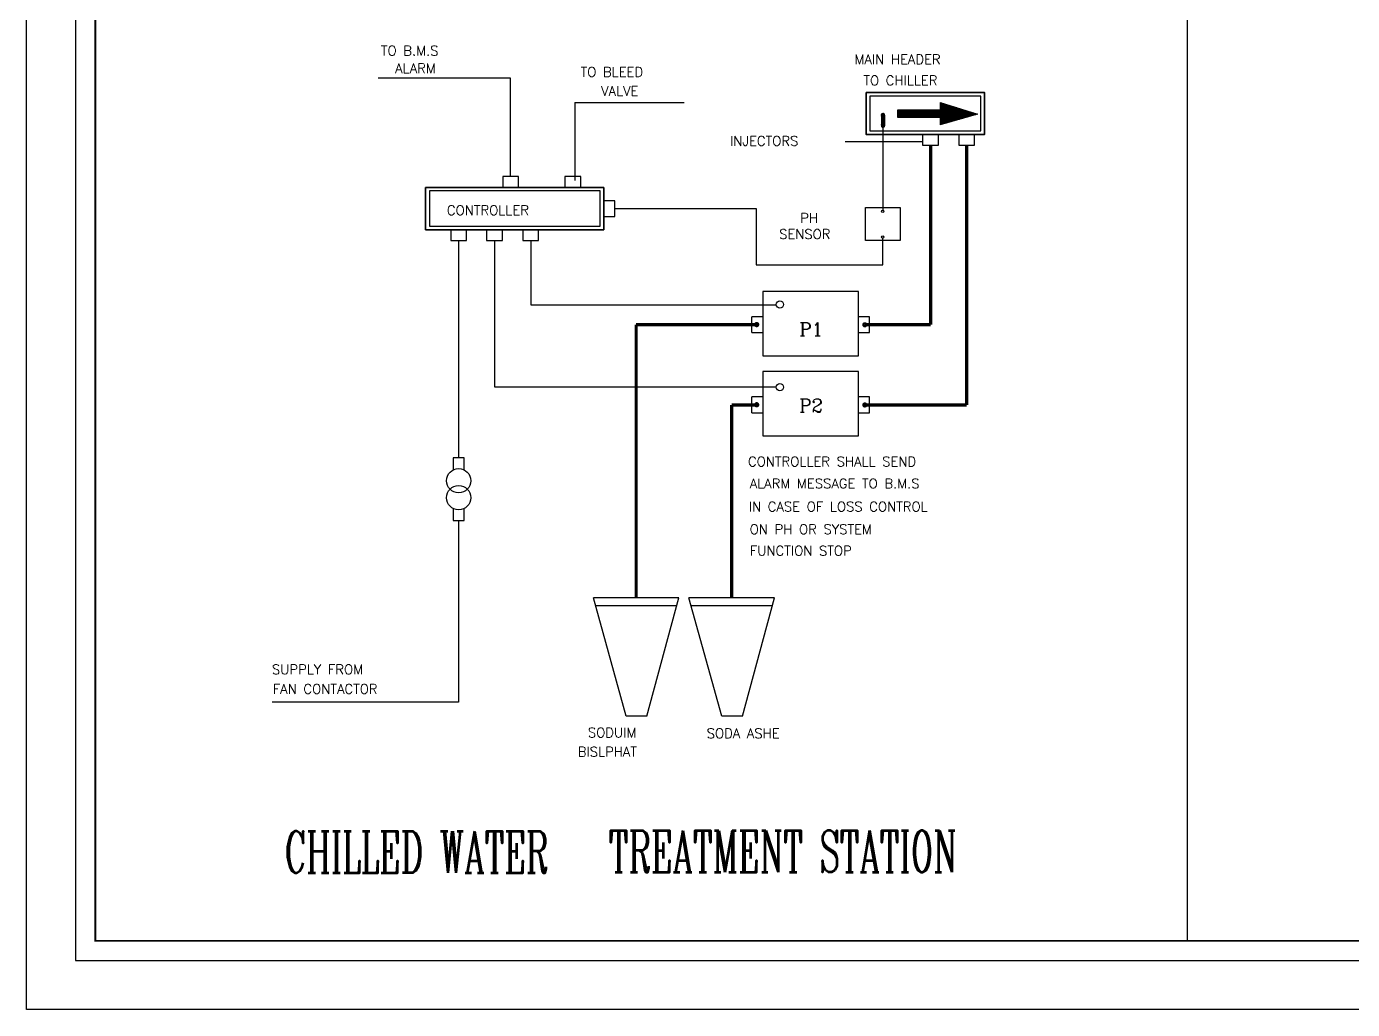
# Model space of a CAD drawing. Extents: x -730 to 2784, y 160 to 852.
# Drawn here: x -729.91 to -716.99, y 160.18 to 169.75 of the extents above; entities that cross this region are included whole.
import ezdxf

# ---------------------------------------------------------------- set-up
doc = ezdxf.new("R2010")
doc.units = 0
doc.header["$MEASUREMENT"] = 0
doc.linetypes.add('CENTER', pattern=[50.8, 31.75, -6.35, 6.35, -6.35])
for name, color, linetype, lineweight in [('2', 2, 'Continuous', 25), ('3', 3, 'Continuous', 25), ('5', 5, 'Continuous', 35)]:
    doc.layers.add(name, color=color, linetype=linetype, lineweight=lineweight)
for name, color, linetype in [('CENTER', 1, 'CENTER'), ('Duct', 4, 'Continuous'), ('fram', 252, 'Continuous'), ('M_HV_TEXT', 7, 'Continuous'), ('PATHS', 21, 'Continuous'), ('WALL', 4, 'Continuous')]:
    doc.layers.add(name, color=color, linetype=linetype)
doc.styles.add('MOST', font='romanc.shx')
doc.styles.add('ROMANT', font='romanc.shx')

# ---------------------------------------------------------------- blocks, each defined once
blk = doc.blocks.new('*X333')
at = {"color": 0}
for p, q in [((-51739.257, 41662.372), (-51739.238, 41662.39)), ((-51738.742, 41661.869), (-51739.257, 41662.384)), ((-51739.257, 41662.336), (-51739.212, 41662.382)), ((-51739.257, 41662.301), (-51739.185, 41662.373)), ((-51739.257, 41662.265), (-51739.158, 41662.365)), ((-51739.257, 41662.23), (-51739.131, 41662.357)), ((-51738.769, 41661.861), (-51739.257, 41662.349)), ((-51739.257, 41662.195), (-51739.104, 41662.348)), ((-51739.257, 41662.159), (-51739.077, 41662.34)), ((-51739.257, 41662.124), (-51739.05, 41662.331)), ((-51739.257, 41662.089), (-51739.023, 41662.323)), ((-51739.257, 41662.053), (-51738.996, 41662.315)), ((-51738.797, 41661.853), (-51739.257, 41662.314)), ((-51739.257, 41662.018), (-51738.969, 41662.306)), ((-51739.257, 41661.983), (-51738.942, 41662.298)), ((-51739.257, 41661.947), (-51738.915, 41662.29)), ((-51739.257, 41661.912), (-51738.888, 41662.281)), ((-51738.824, 41661.845), (-51739.257, 41662.278)), ((-51739.257, 41661.877), (-51738.861, 41662.273)), ((-51739.257, 41661.841), (-51738.834, 41662.264)), ((-51739.257, 41661.806), (-51738.807, 41662.256)), ((-51739.257, 41661.77), (-51738.78, 41662.248)), ((-51738.852, 41661.838), (-51739.257, 41662.243)), ((-51739.257, 41661.735), (-51738.753, 41662.239)), ((-51738.879, 41661.83), (-51739.257, 41662.208)), ((-51738.907, 41661.822), (-51739.257, 41662.172)), ((-51739.226, 41661.731), (-51738.726, 41662.231)), ((-51738.714, 41661.877), (-51739.223, 41662.385)), ((-51739.177, 41661.745), (-51738.699, 41662.223)), ((-51738.687, 41661.885), (-51739.171, 41662.369)), ((-51739.127, 41661.759), (-51738.672, 41662.214)), ((-51738.659, 41661.893), (-51739.12, 41662.353)), ((-51739.078, 41661.773), (-51738.645, 41662.206)), ((-51738.632, 41661.9), (-51739.069, 41662.337)), ((-51739.028, 41661.787), (-51738.618, 41662.197)), ((-51738.604, 41661.908), (-51739.017, 41662.321)), ((-51738.979, 41661.801), (-51738.591, 41662.189)), ((-51738.577, 41661.916), (-51738.966, 41662.306)), ((-51738.929, 41661.815), (-51738.564, 41662.181)), ((-51738.549, 41661.924), (-51738.915, 41662.29)), ((-51738.88, 41661.829), (-51738.537, 41662.172)), ((-51738.522, 41661.932), (-51738.863, 41662.274)), ((-51738.494, 41661.94), (-51738.812, 41662.258)), ((-51738.467, 41661.947), (-51738.761, 41662.242)), ((-51738.439, 41661.955), (-51738.71, 41662.226)), ((-51738.412, 41661.963), (-51738.658, 41662.21)), ((-51738.384, 41661.971), (-51738.607, 41662.194)), ((-51738.357, 41661.979), (-51738.556, 41662.178)), ((-51740.558, 41661.955), (-51740.343, 41662.17)), ((-51740.558, 41661.99), (-51740.378, 41662.17)), ((-51740.558, 41662.026), (-51740.414, 41662.17)), ((-51740.558, 41662.061), (-51740.449, 41662.17)), ((-51740.558, 41662.096), (-51740.484, 41662.17)), ((-51740.558, 41662.132), (-51740.52, 41662.17)), ((-51740.558, 41662.167), (-51740.555, 41662.17)), ((-51740.341, 41661.948), (-51740.558, 41662.165)), ((-51740.377, 41661.948), (-51740.558, 41662.129)), ((-51740.412, 41661.948), (-51740.558, 41662.094)), ((-51740.447, 41661.948), (-51740.558, 41662.058)), ((-51740.483, 41661.948), (-51740.558, 41662.023)), ((-51740.518, 41661.948), (-51740.558, 41661.988)), ((-51740.553, 41661.948), (-51740.558, 41661.952)), ((-51740.529, 41661.948), (-51740.308, 41662.17)), ((-51740.306, 41661.948), (-51740.527, 41662.17)), ((-51740.494, 41661.948), (-51740.272, 41662.17)), ((-51740.27, 41661.948), (-51740.492, 41662.17)), ((-51740.458, 41661.948), (-51740.237, 41662.17)), ((-51740.235, 41661.948), (-51740.456, 41662.17)), ((-51740.423, 41661.948), (-51740.202, 41662.17)), ((-51740.2, 41661.948), (-51740.421, 41662.17)), ((-51740.388, 41661.948), (-51740.166, 41662.17)), ((-51740.164, 41661.948), (-51740.386, 41662.17)), ((-51740.352, 41661.948), (-51740.131, 41662.17)), ((-51740.129, 41661.948), (-51740.35, 41662.17)), ((-51740.317, 41661.948), (-51740.095, 41662.17)), ((-51740.094, 41661.948), (-51740.315, 41662.17)), ((-51740.281, 41661.948), (-51740.06, 41662.17)), ((-51740.058, 41661.948), (-51740.28, 41662.17)), ((-51740.246, 41661.948), (-51740.025, 41662.17)), ((-51740.023, 41661.948), (-51740.244, 41662.17)), ((-51740.211, 41661.948), (-51739.989, 41662.17)), ((-51739.988, 41661.948), (-51740.209, 41662.17)), ((-51740.175, 41661.948), (-51739.954, 41662.17)), ((-51739.952, 41661.948), (-51740.174, 41662.17)), ((-51740.14, 41661.948), (-51739.919, 41662.17)), ((-51739.917, 41661.948), (-51740.138, 41662.17)), ((-51740.105, 41661.948), (-51739.883, 41662.17)), ((-51739.882, 41661.948), (-51740.103, 41662.17)), ((-51740.069, 41661.948), (-51739.848, 41662.17)), ((-51739.846, 41661.948), (-51740.068, 41662.17)), ((-51740.034, 41661.948), (-51739.813, 41662.17)), ((-51739.811, 41661.948), (-51740.032, 41662.17)), ((-51739.999, 41661.948), (-51739.777, 41662.17)), ((-51739.775, 41661.948), (-51739.997, 41662.17)), ((-51739.963, 41661.948), (-51739.742, 41662.17)), ((-51739.74, 41661.948), (-51739.961, 41662.17)), ((-51739.928, 41661.948), (-51739.707, 41662.17)), ((-51739.705, 41661.948), (-51739.926, 41662.17)), ((-51739.893, 41661.948), (-51739.671, 41662.17)), ((-51739.669, 41661.948), (-51739.891, 41662.17)), ((-51739.857, 41661.948), (-51739.636, 41662.17)), ((-51739.634, 41661.948), (-51739.855, 41662.17)), ((-51739.822, 41661.948), (-51739.6, 41662.17)), ((-51739.599, 41661.948), (-51739.82, 41662.17)), ((-51739.787, 41661.948), (-51739.565, 41662.17)), ((-51739.563, 41661.948), (-51739.785, 41662.17)), ((-51739.751, 41661.948), (-51739.53, 41662.17)), ((-51739.528, 41661.948), (-51739.749, 41662.17)), ((-51739.716, 41661.948), (-51739.494, 41662.17)), ((-51739.493, 41661.948), (-51739.714, 41662.17)), ((-51739.68, 41661.948), (-51739.459, 41662.17)), ((-51739.457, 41661.948), (-51739.679, 41662.17)), ((-51739.645, 41661.948), (-51739.424, 41662.17)), ((-51739.422, 41661.948), (-51739.643, 41662.17)), ((-51739.61, 41661.948), (-51739.388, 41662.17)), ((-51739.387, 41661.948), (-51739.608, 41662.17)), ((-51739.574, 41661.948), (-51739.353, 41662.17)), ((-51739.351, 41661.948), (-51739.573, 41662.17)), ((-51739.539, 41661.948), (-51739.318, 41662.17)), ((-51739.316, 41661.948), (-51739.537, 41662.17)), ((-51739.504, 41661.948), (-51739.282, 41662.17)), ((-51739.281, 41661.948), (-51739.502, 41662.17)), ((-51739.468, 41661.948), (-51739.257, 41662.159)), ((-51739.257, 41661.96), (-51739.467, 41662.17)), ((-51739.433, 41661.948), (-51739.257, 41662.124)), ((-51739.257, 41661.996), (-51739.431, 41662.17)), ((-51739.398, 41661.948), (-51739.257, 41662.089)), ((-51739.257, 41662.031), (-51739.396, 41662.17)), ((-51739.362, 41661.948), (-51739.257, 41662.053)), ((-51739.257, 41662.066), (-51739.36, 41662.17)), ((-51739.327, 41661.948), (-51739.257, 41662.018)), ((-51739.257, 41662.102), (-51739.325, 41662.17)), ((-51739.292, 41661.948), (-51739.257, 41661.983)), ((-51739.257, 41662.137), (-51739.29, 41662.17)), ((-51738.934, 41661.814), (-51739.257, 41662.137)), ((-51738.962, 41661.806), (-51739.257, 41662.102)), ((-51738.989, 41661.798), (-51739.257, 41662.066)), ((-51739.017, 41661.79), (-51739.257, 41662.031)), ((-51739.044, 41661.783), (-51739.257, 41661.996)), ((-51739.072, 41661.775), (-51739.257, 41661.96)), ((-51739.099, 41661.767), (-51739.257, 41661.925)), ((-51739.127, 41661.759), (-51739.257, 41661.889)), ((-51739.154, 41661.751), (-51739.257, 41661.854)), ((-51739.182, 41661.743), (-51739.257, 41661.819)), ((-51739.209, 41661.735), (-51739.257, 41661.783)), ((-51738.83, 41661.844), (-51738.51, 41662.164)), ((-51738.781, 41661.858), (-51738.483, 41662.155)), ((-51738.732, 41661.872), (-51738.456, 41662.147)), ((-51738.682, 41661.886), (-51738.429, 41662.139)), ((-51738.633, 41661.9), (-51738.402, 41662.13)), ((-51738.583, 41661.914), (-51738.375, 41662.122)), ((-51738.534, 41661.928), (-51738.348, 41662.114)), ((-51738.329, 41661.987), (-51738.504, 41662.162)), ((-51738.484, 41661.942), (-51738.321, 41662.105)), ((-51738.302, 41661.995), (-51738.453, 41662.146)), ((-51738.435, 41661.957), (-51738.294, 41662.097)), ((-51738.274, 41662.002), (-51738.402, 41662.13)), ((-51738.385, 41661.971), (-51738.268, 41662.088)), ((-51738.247, 41662.01), (-51738.35, 41662.114)), ((-51738.336, 41661.985), (-51738.241, 41662.08)), ((-51738.219, 41662.018), (-51738.299, 41662.098)), ((-51738.286, 41661.999), (-51738.214, 41662.072)), ((-51738.192, 41662.026), (-51738.248, 41662.082)), ((-51738.237, 41662.013), (-51738.187, 41662.063)), ((-51738.164, 41662.034), (-51738.196, 41662.066)), ((-51738.187, 41662.027), (-51738.16, 41662.055)), ((-51738.137, 41662.042), (-51738.145, 41662.05)), ((-51738.138, 41662.041), (-51738.133, 41662.046)), ((-51739.237, 41661.728), (-51739.257, 41661.748))]:
    blk.add_line(p, q, dxfattribs=at)
blk = doc.blocks.new('*X334')
at = {"color": 0}
for p, q in [((-51736.693, 41662.922), (-51736.644, 41662.972)), ((-51736.693, 41662.924), (-51736.645, 41662.972)), ((-51736.693, 41662.926), (-51736.647, 41662.972)), ((-51736.693, 41662.928), (-51736.649, 41662.972)), ((-51736.693, 41662.929), (-51736.651, 41662.972)), ((-51736.693, 41662.915), (-51736.638, 41662.971)), ((-51736.693, 41662.917), (-51736.639, 41662.971)), ((-51736.693, 41662.919), (-51736.641, 41662.971)), ((-51736.693, 41662.92), (-51736.642, 41662.971)), ((-51736.693, 41662.931), (-51736.653, 41662.971)), ((-51736.693, 41662.912), (-51736.635, 41662.97)), ((-51736.693, 41662.913), (-51736.636, 41662.97)), ((-51736.693, 41662.908), (-51736.632, 41662.969)), ((-51736.693, 41662.91), (-51736.633, 41662.969)), ((-51736.693, 41662.905), (-51736.63, 41662.968)), ((-51736.693, 41662.906), (-51736.631, 41662.968)), ((-51736.693, 41662.901), (-51736.627, 41662.967)), ((-51736.693, 41662.903), (-51736.628, 41662.967)), ((-51736.693, 41662.897), (-51736.625, 41662.966)), ((-51736.693, 41662.899), (-51736.626, 41662.966)), ((-51736.693, 41662.896), (-51736.624, 41662.965)), ((-51736.693, 41662.894), (-51736.623, 41662.964)), ((-51736.693, 41662.89), (-51736.621, 41662.963)), ((-51736.693, 41662.892), (-51736.622, 41662.963)), ((-51736.693, 41662.889), (-51736.62, 41662.962)), ((-51736.693, 41662.887), (-51736.619, 41662.961)), ((-51736.693, 41662.883), (-51736.617, 41662.96)), ((-51736.693, 41662.885), (-51736.618, 41662.96)), ((-51736.693, 41662.882), (-51736.616, 41662.959)), ((-51736.693, 41662.88), (-51736.615, 41662.958)), ((-51736.693, 41662.878), (-51736.614, 41662.957)), ((-51736.693, 41662.876), (-51736.613, 41662.956)), ((-51736.693, 41662.874), (-51736.613, 41662.955)), ((-51736.693, 41662.873), (-51736.612, 41662.954)), ((-51736.693, 41662.871), (-51736.611, 41662.953)), ((-51736.693, 41662.869), (-51736.61, 41662.952)), ((-51736.693, 41662.867), (-51736.61, 41662.951)), ((-51736.693, 41662.866), (-51736.609, 41662.95)), ((-51736.693, 41662.864), (-51736.608, 41662.949)), ((-51736.693, 41662.862), (-51736.608, 41662.947)), ((-51736.693, 41662.86), (-51736.607, 41662.946)), ((-51736.693, 41662.859), (-51736.606, 41662.945)), ((-51736.693, 41662.857), (-51736.606, 41662.944)), ((-51736.693, 41662.855), (-51736.605, 41662.943)), ((-51736.693, 41662.853), (-51736.605, 41662.941)), ((-51736.693, 41662.851), (-51736.604, 41662.94)), ((-51736.693, 41662.85), (-51736.604, 41662.939)), ((-51736.693, 41662.848), (-51736.604, 41662.937)), ((-51736.693, 41662.846), (-51736.603, 41662.936)), ((-51736.693, 41662.844), (-51736.603, 41662.934)), ((-51736.693, 41662.843), (-51736.603, 41662.933)), ((-51736.602, 41662.843), (-51736.693, 41662.933)), ((-51736.693, 41662.841), (-51736.603, 41662.931)), ((-51736.602, 41662.841), (-51736.693, 41662.931)), ((-51736.693, 41662.839), (-51736.603, 41662.93)), ((-51736.602, 41662.839), (-51736.693, 41662.93)), ((-51736.693, 41662.837), (-51736.602, 41662.928)), ((-51736.602, 41662.837), (-51736.693, 41662.928)), ((-51736.693, 41662.836), (-51736.602, 41662.926)), ((-51736.602, 41662.836), (-51736.693, 41662.926)), ((-51736.602, 41662.834), (-51736.693, 41662.925)), ((-51736.693, 41662.834), (-51736.602, 41662.924)), ((-51736.693, 41662.832), (-51736.602, 41662.923)), ((-51736.602, 41662.832), (-51736.693, 41662.923)), ((-51736.693, 41662.83), (-51736.602, 41662.921)), ((-51736.602, 41662.83), (-51736.693, 41662.921)), ((-51736.693, 41662.829), (-51736.602, 41662.919)), ((-51736.602, 41662.829), (-51736.693, 41662.919)), ((-51736.693, 41662.827), (-51736.602, 41662.917)), ((-51736.602, 41662.827), (-51736.693, 41662.917)), ((-51736.693, 41662.825), (-51736.602, 41662.916)), ((-51736.602, 41662.825), (-51736.693, 41662.916)), ((-51736.693, 41662.823), (-51736.602, 41662.914)), ((-51736.602, 41662.823), (-51736.693, 41662.914)), ((-51736.693, 41662.821), (-51736.602, 41662.912)), ((-51736.602, 41662.822), (-51736.693, 41662.912)), ((-51736.693, 41662.82), (-51736.602, 41662.91)), ((-51736.602, 41662.82), (-51736.693, 41662.91)), ((-51736.602, 41662.818), (-51736.693, 41662.909)), ((-51736.693, 41662.818), (-51736.602, 41662.908)), ((-51736.693, 41662.816), (-51736.602, 41662.907)), ((-51736.602, 41662.816), (-51736.693, 41662.907)), ((-51736.693, 41662.814), (-51736.602, 41662.905)), ((-51736.602, 41662.815), (-51736.693, 41662.905)), ((-51736.693, 41662.813), (-51736.602, 41662.903)), ((-51736.602, 41662.813), (-51736.693, 41662.903)), ((-51736.602, 41662.811), (-51736.693, 41662.902)), ((-51736.693, 41662.811), (-51736.602, 41662.901)), ((-51736.693, 41662.809), (-51736.602, 41662.9)), ((-51736.602, 41662.809), (-51736.693, 41662.9)), ((-51736.693, 41662.807), (-51736.602, 41662.898)), ((-51736.602, 41662.807), (-51736.693, 41662.898)), ((-51736.693, 41662.806), (-51736.602, 41662.896)), ((-51736.602, 41662.806), (-51736.693, 41662.896)), ((-51736.693, 41662.804), (-51736.602, 41662.894)), ((-51736.602, 41662.804), (-51736.693, 41662.894)), ((-51736.693, 41662.802), (-51736.602, 41662.893)), ((-51736.602, 41662.802), (-51736.693, 41662.893)), ((-51736.693, 41662.8), (-51736.602, 41662.891)), ((-51736.602, 41662.8), (-51736.693, 41662.891)), ((-51736.693, 41662.798), (-51736.602, 41662.889)), ((-51736.602, 41662.799), (-51736.693, 41662.889)), ((-51736.693, 41662.797), (-51736.602, 41662.887)), ((-51736.602, 41662.797), (-51736.693, 41662.887)), ((-51736.602, 41662.795), (-51736.693, 41662.886)), ((-51736.693, 41662.795), (-51736.602, 41662.885)), ((-51736.693, 41662.793), (-51736.602, 41662.884)), ((-51736.602, 41662.793), (-51736.693, 41662.884)), ((-51736.693, 41662.791), (-51736.602, 41662.882)), ((-51736.602, 41662.792), (-51736.693, 41662.882)), ((-51736.693, 41662.79), (-51736.602, 41662.88)), ((-51736.602, 41662.79), (-51736.693, 41662.88)), ((-51736.602, 41662.788), (-51736.693, 41662.879)), ((-51736.693, 41662.788), (-51736.602, 41662.878)), ((-51736.693, 41662.786), (-51736.602, 41662.877)), ((-51736.602, 41662.786), (-51736.693, 41662.877)), ((-51736.693, 41662.784), (-51736.602, 41662.875)), ((-51736.602, 41662.784), (-51736.693, 41662.875)), ((-51736.693, 41662.783), (-51736.602, 41662.873)), ((-51736.602, 41662.783), (-51736.693, 41662.873)), ((-51736.693, 41662.781), (-51736.602, 41662.871)), ((-51736.602, 41662.781), (-51736.693, 41662.871)), ((-51736.693, 41662.779), (-51736.602, 41662.87)), ((-51736.602, 41662.779), (-51736.693, 41662.87)), ((-51736.693, 41662.777), (-51736.602, 41662.868)), ((-51736.602, 41662.777), (-51736.693, 41662.868)), ((-51736.693, 41662.775), (-51736.602, 41662.866)), ((-51736.602, 41662.776), (-51736.693, 41662.866)), ((-51736.693, 41662.774), (-51736.602, 41662.864)), ((-51736.602, 41662.774), (-51736.693, 41662.864)), ((-51736.602, 41662.772), (-51736.693, 41662.863)), ((-51736.693, 41662.772), (-51736.602, 41662.862)), ((-51736.693, 41662.77), (-51736.602, 41662.861)), ((-51736.602, 41662.77), (-51736.693, 41662.861)), ((-51736.693, 41662.768), (-51736.602, 41662.859)), ((-51736.602, 41662.769), (-51736.693, 41662.859)), ((-51736.693, 41662.767), (-51736.602, 41662.857)), ((-51736.602, 41662.767), (-51736.693, 41662.857)), ((-51736.602, 41662.765), (-51736.693, 41662.856)), ((-51736.693, 41662.765), (-51736.602, 41662.855)), ((-51736.693, 41662.763), (-51736.602, 41662.854)), ((-51736.602, 41662.763), (-51736.693, 41662.854)), ((-51736.693, 41662.761), (-51736.602, 41662.852)), ((-51736.602, 41662.761), (-51736.693, 41662.852)), ((-51736.693, 41662.76), (-51736.602, 41662.85)), ((-51736.602, 41662.76), (-51736.693, 41662.85)), ((-51736.693, 41662.758), (-51736.602, 41662.848)), ((-51736.602, 41662.758), (-51736.693, 41662.848)), ((-51736.693, 41662.756), (-51736.602, 41662.847)), ((-51736.602, 41662.756), (-51736.693, 41662.847)), ((-51736.693, 41662.754), (-51736.602, 41662.845)), ((-51736.602, 41662.754), (-51736.693, 41662.845)), ((-51736.693, 41662.752), (-51736.602, 41662.843)), ((-51736.602, 41662.753), (-51736.693, 41662.843)), ((-51736.693, 41662.751), (-51736.602, 41662.841)), ((-51736.602, 41662.751), (-51736.693, 41662.841)), ((-51736.693, 41662.749), (-51736.602, 41662.84)), ((-51736.602, 41662.749), (-51736.693, 41662.84)), ((-51736.693, 41662.747), (-51736.602, 41662.838)), ((-51736.602, 41662.747), (-51736.693, 41662.838)), ((-51736.693, 41662.745), (-51736.602, 41662.836)), ((-51736.602, 41662.746), (-51736.693, 41662.836)), ((-51736.693, 41662.744), (-51736.602, 41662.834)), ((-51736.602, 41662.744), (-51736.693, 41662.834)), ((-51736.602, 41662.742), (-51736.693, 41662.833)), ((-51736.693, 41662.742), (-51736.602, 41662.832)), ((-51736.693, 41662.74), (-51736.602, 41662.831)), ((-51736.602, 41662.74), (-51736.693, 41662.831)), ((-51736.693, 41662.738), (-51736.602, 41662.829)), ((-51736.602, 41662.738), (-51736.693, 41662.829)), ((-51736.693, 41662.737), (-51736.602, 41662.827)), ((-51736.602, 41662.737), (-51736.693, 41662.827)), ((-51736.602, 41662.735), (-51736.693, 41662.826)), ((-51736.693, 41662.735), (-51736.602, 41662.825)), ((-51736.693, 41662.733), (-51736.602, 41662.824)), ((-51736.602, 41662.733), (-51736.693, 41662.824)), ((-51736.693, 41662.731), (-51736.602, 41662.822)), ((-51736.602, 41662.731), (-51736.693, 41662.822)), ((-51736.693, 41662.73), (-51736.602, 41662.82)), ((-51736.602, 41662.73), (-51736.693, 41662.82)), ((-51736.693, 41662.728), (-51736.602, 41662.818)), ((-51736.602, 41662.728), (-51736.693, 41662.818)), ((-51736.693, 41662.726), (-51736.602, 41662.817)), ((-51736.602, 41662.726), (-51736.693, 41662.817)), ((-51736.693, 41662.724), (-51736.602, 41662.815)), ((-51736.602, 41662.724), (-51736.693, 41662.815)), ((-51736.693, 41662.722), (-51736.602, 41662.813)), ((-51736.602, 41662.723), (-51736.693, 41662.813)), ((-51736.693, 41662.721), (-51736.602, 41662.811)), ((-51736.602, 41662.721), (-51736.693, 41662.811)), ((-51736.602, 41662.719), (-51736.693, 41662.81)), ((-51736.693, 41662.719), (-51736.602, 41662.809)), ((-51736.693, 41662.717), (-51736.602, 41662.808)), ((-51736.602, 41662.717), (-51736.693, 41662.808)), ((-51736.693, 41662.715), (-51736.602, 41662.806)), ((-51736.602, 41662.716), (-51736.693, 41662.806)), ((-51736.693, 41662.714), (-51736.602, 41662.804)), ((-51736.602, 41662.714), (-51736.693, 41662.804)), ((-51736.602, 41662.712), (-51736.693, 41662.803)), ((-51736.693, 41662.712), (-51736.602, 41662.802)), ((-51736.693, 41662.71), (-51736.602, 41662.801)), ((-51736.602, 41662.71), (-51736.693, 41662.801)), ((-51736.693, 41662.708), (-51736.602, 41662.799)), ((-51736.602, 41662.708), (-51736.693, 41662.799)), ((-51736.693, 41662.707), (-51736.602, 41662.797)), ((-51736.602, 41662.707), (-51736.693, 41662.797)), ((-51736.693, 41662.705), (-51736.602, 41662.795)), ((-51736.602, 41662.705), (-51736.693, 41662.795)), ((-51736.693, 41662.703), (-51736.602, 41662.794)), ((-51736.602, 41662.703), (-51736.693, 41662.794)), ((-51736.693, 41662.701), (-51736.602, 41662.792)), ((-51736.602, 41662.701), (-51736.693, 41662.792)), ((-51736.693, 41662.699), (-51736.602, 41662.79)), ((-51736.602, 41662.7), (-51736.693, 41662.79)), ((-51736.693, 41662.698), (-51736.602, 41662.788)), ((-51736.602, 41662.698), (-51736.693, 41662.788)), ((-51736.602, 41662.696), (-51736.693, 41662.787)), ((-51736.693, 41662.696), (-51736.602, 41662.786)), ((-51736.693, 41662.694), (-51736.602, 41662.785)), ((-51736.602, 41662.694), (-51736.693, 41662.785)), ((-51736.693, 41662.692), (-51736.602, 41662.783)), ((-51736.602, 41662.693), (-51736.693, 41662.783)), ((-51736.693, 41662.691), (-51736.602, 41662.781)), ((-51736.602, 41662.691), (-51736.693, 41662.781)), ((-51736.602, 41662.689), (-51736.693, 41662.78)), ((-51736.693, 41662.689), (-51736.602, 41662.779)), ((-51736.693, 41662.687), (-51736.602, 41662.778)), ((-51736.602, 41662.687), (-51736.693, 41662.778)), ((-51736.693, 41662.685), (-51736.602, 41662.776)), ((-51736.602, 41662.685), (-51736.693, 41662.776)), ((-51736.693, 41662.684), (-51736.602, 41662.774)), ((-51736.602, 41662.684), (-51736.693, 41662.774)), ((-51736.693, 41662.682), (-51736.602, 41662.772)), ((-51736.602, 41662.682), (-51736.693, 41662.772)), ((-51736.693, 41662.68), (-51736.602, 41662.771)), ((-51736.602, 41662.68), (-51736.693, 41662.771)), ((-51736.693, 41662.678), (-51736.602, 41662.769)), ((-51736.602, 41662.678), (-51736.693, 41662.769)), ((-51736.693, 41662.676), (-51736.602, 41662.767)), ((-51736.602, 41662.677), (-51736.693, 41662.767)), ((-51736.693, 41662.675), (-51736.602, 41662.765)), ((-51736.602, 41662.675), (-51736.693, 41662.765)), ((-51736.602, 41662.673), (-51736.693, 41662.764)), ((-51736.693, 41662.673), (-51736.602, 41662.763)), ((-51736.693, 41662.671), (-51736.602, 41662.762)), ((-51736.602, 41662.671), (-51736.693, 41662.762)), ((-51736.693, 41662.669), (-51736.602, 41662.76)), ((-51736.602, 41662.67), (-51736.693, 41662.76)), ((-51736.693, 41662.668), (-51736.602, 41662.758)), ((-51736.602, 41662.668), (-51736.693, 41662.758)), ((-51736.602, 41662.666), (-51736.693, 41662.757)), ((-51736.693, 41662.666), (-51736.602, 41662.756)), ((-51736.693, 41662.664), (-51736.602, 41662.755)), ((-51736.602, 41662.664), (-51736.693, 41662.755)), ((-51736.693, 41662.662), (-51736.602, 41662.753)), ((-51736.602, 41662.662), (-51736.693, 41662.753)), ((-51736.693, 41662.661), (-51736.602, 41662.751)), ((-51736.602, 41662.661), (-51736.693, 41662.751)), ((-51736.693, 41662.659), (-51736.602, 41662.749)), ((-51736.602, 41662.659), (-51736.693, 41662.749)), ((-51736.693, 41662.657), (-51736.602, 41662.748)), ((-51736.602, 41662.657), (-51736.693, 41662.748)), ((-51736.693, 41662.655), (-51736.602, 41662.746)), ((-51736.602, 41662.655), (-51736.693, 41662.746)), ((-51736.693, 41662.653), (-51736.602, 41662.744)), ((-51736.602, 41662.654), (-51736.693, 41662.744)), ((-51736.693, 41662.652), (-51736.602, 41662.742)), ((-51736.602, 41662.652), (-51736.693, 41662.742)), ((-51736.693, 41662.65), (-51736.602, 41662.741)), ((-51736.602, 41662.65), (-51736.693, 41662.741)), ((-51736.693, 41662.648), (-51736.602, 41662.739)), ((-51736.602, 41662.648), (-51736.693, 41662.739)), ((-51736.693, 41662.646), (-51736.602, 41662.737)), ((-51736.602, 41662.647), (-51736.693, 41662.737)), ((-51736.693, 41662.645), (-51736.602, 41662.735)), ((-51736.602, 41662.645), (-51736.693, 41662.735)), ((-51736.602, 41662.643), (-51736.693, 41662.734)), ((-51736.693, 41662.643), (-51736.602, 41662.733)), ((-51736.693, 41662.641), (-51736.602, 41662.732)), ((-51736.602, 41662.641), (-51736.693, 41662.732)), ((-51736.693, 41662.639), (-51736.602, 41662.73)), ((-51736.602, 41662.639), (-51736.693, 41662.73)), ((-51736.693, 41662.638), (-51736.602, 41662.728)), ((-51736.602, 41662.638), (-51736.693, 41662.728)), ((-51736.602, 41662.636), (-51736.693, 41662.727)), ((-51736.693, 41662.636), (-51736.602, 41662.726)), ((-51736.693, 41662.634), (-51736.602, 41662.725)), ((-51736.602, 41662.634), (-51736.693, 41662.725)), ((-51736.693, 41662.632), (-51736.602, 41662.723)), ((-51736.602, 41662.632), (-51736.693, 41662.723)), ((-51736.693, 41662.631), (-51736.602, 41662.721)), ((-51736.602, 41662.631), (-51736.693, 41662.721)), ((-51736.693, 41662.629), (-51736.602, 41662.719)), ((-51736.602, 41662.629), (-51736.693, 41662.719)), ((-51736.693, 41662.627), (-51736.602, 41662.718)), ((-51736.602, 41662.627), (-51736.693, 41662.718)), ((-51736.693, 41662.625), (-51736.602, 41662.716)), ((-51736.602, 41662.625), (-51736.693, 41662.716)), ((-51736.693, 41662.623), (-51736.602, 41662.714)), ((-51736.602, 41662.624), (-51736.693, 41662.714)), ((-51736.693, 41662.622), (-51736.602, 41662.712)), ((-51736.602, 41662.622), (-51736.693, 41662.712)), ((-51736.602, 41662.62), (-51736.693, 41662.711)), ((-51736.693, 41662.62), (-51736.602, 41662.71)), ((-51736.693, 41662.618), (-51736.602, 41662.709)), ((-51736.602, 41662.618), (-51736.693, 41662.709)), ((-51736.693, 41662.616), (-51736.602, 41662.707)), ((-51736.602, 41662.617), (-51736.693, 41662.707)), ((-51736.693, 41662.615), (-51736.602, 41662.705)), ((-51736.602, 41662.615), (-51736.693, 41662.705)), ((-51736.602, 41662.613), (-51736.693, 41662.704)), ((-51736.693, 41662.613), (-51736.602, 41662.703)), ((-51736.693, 41662.611), (-51736.602, 41662.702)), ((-51736.602, 41662.611), (-51736.693, 41662.702)), ((-51736.693, 41662.609), (-51736.602, 41662.7)), ((-51736.602, 41662.609), (-51736.693, 41662.7)), ((-51736.693, 41662.608), (-51736.602, 41662.698)), ((-51736.602, 41662.608), (-51736.693, 41662.698)), ((-51736.693, 41662.606), (-51736.602, 41662.696)), ((-51736.602, 41662.606), (-51736.693, 41662.696)), ((-51736.693, 41662.604), (-51736.602, 41662.695)), ((-51736.602, 41662.604), (-51736.693, 41662.695)), ((-51736.693, 41662.602), (-51736.602, 41662.693)), ((-51736.602, 41662.602), (-51736.693, 41662.693)), ((-51736.693, 41662.6), (-51736.602, 41662.691)), ((-51736.602, 41662.601), (-51736.693, 41662.691)), ((-51736.693, 41662.599), (-51736.602, 41662.689)), ((-51736.602, 41662.599), (-51736.693, 41662.689)), ((-51736.602, 41662.597), (-51736.693, 41662.688)), ((-51736.693, 41662.597), (-51736.602, 41662.687)), ((-51736.693, 41662.595), (-51736.602, 41662.686)), ((-51736.602, 41662.595), (-51736.693, 41662.686)), ((-51736.693, 41662.593), (-51736.602, 41662.684)), ((-51736.602, 41662.594), (-51736.693, 41662.684)), ((-51736.693, 41662.592), (-51736.602, 41662.682)), ((-51736.603, 41662.592), (-51736.693, 41662.682)), ((-51736.603, 41662.59), (-51736.693, 41662.681)), ((-51736.693, 41662.59), (-51736.602, 41662.68)), ((-51736.693, 41662.589), (-51736.602, 41662.679)), ((-51736.603, 41662.589), (-51736.693, 41662.679)), ((-51736.603, 41662.587), (-51736.693, 41662.677)), ((-51736.603, 41662.586), (-51736.693, 41662.675)), ((-51736.604, 41662.584), (-51736.693, 41662.673)), ((-51736.604, 41662.583), (-51736.693, 41662.672)), ((-51736.605, 41662.582), (-51736.693, 41662.67)), ((-51736.605, 41662.58), (-51736.693, 41662.668)), ((-51736.606, 41662.579), (-51736.693, 41662.666)), ((-51736.606, 41662.578), (-51736.693, 41662.665)), ((-51736.607, 41662.576), (-51736.693, 41662.663)), ((-51736.607, 41662.575), (-51736.693, 41662.661)), ((-51736.608, 41662.574), (-51736.693, 41662.659)), ((-51736.608, 41662.573), (-51736.693, 41662.658)), ((-51736.609, 41662.572), (-51736.693, 41662.656)), ((-51736.61, 41662.571), (-51736.693, 41662.654)), ((-51736.61, 41662.57), (-51736.693, 41662.652)), ((-51736.611, 41662.569), (-51736.693, 41662.651)), ((-51736.612, 41662.568), (-51736.693, 41662.649)), ((-51736.613, 41662.567), (-51736.693, 41662.647)), ((-51736.613, 41662.566), (-51736.693, 41662.645)), ((-51736.614, 41662.565), (-51736.693, 41662.643)), ((-51736.615, 41662.564), (-51736.693, 41662.642)), ((-51736.616, 41662.563), (-51736.693, 41662.64)), ((-51736.617, 41662.562), (-51736.693, 41662.638)), ((-51736.618, 41662.561), (-51736.693, 41662.636)), ((-51736.619, 41662.56), (-51736.693, 41662.635)), ((-51736.62, 41662.56), (-51736.693, 41662.633)), ((-51736.621, 41662.559), (-51736.693, 41662.631)), ((-51736.622, 41662.558), (-51736.693, 41662.629)), ((-51736.623, 41662.557), (-51736.693, 41662.628)), ((-51736.624, 41662.557), (-51736.693, 41662.626)), ((-51736.625, 41662.556), (-51736.693, 41662.624)), ((-51736.626, 41662.555), (-51736.693, 41662.622)), ((-51736.627, 41662.555), (-51736.693, 41662.62)), ((-51736.629, 41662.554), (-51736.693, 41662.619)), ((-51736.63, 41662.554), (-51736.693, 41662.617)), ((-51736.631, 41662.553), (-51736.693, 41662.615)), ((-51736.632, 41662.553), (-51736.693, 41662.613)), ((-51736.634, 41662.552), (-51736.693, 41662.612)), ((-51736.635, 41662.552), (-51736.693, 41662.61)), ((-51736.636, 41662.551), (-51736.693, 41662.608)), ((-51736.638, 41662.551), (-51736.693, 41662.606)), ((-51736.639, 41662.551), (-51736.693, 41662.605)), ((-51736.641, 41662.551), (-51736.693, 41662.603)), ((-51736.642, 41662.55), (-51736.693, 41662.601)), ((-51736.644, 41662.55), (-51736.693, 41662.599)), ((-51736.646, 41662.55), (-51736.693, 41662.597)), ((-51736.647, 41662.55), (-51736.693, 41662.596)), ((-51736.649, 41662.55), (-51736.693, 41662.594)), ((-51736.651, 41662.55), (-51736.693, 41662.592)), ((-51736.653, 41662.55), (-51736.693, 41662.59)), ((-51736.692, 41662.933), (-51736.655, 41662.971)), ((-51736.692, 41662.935), (-51736.657, 41662.971)), ((-51736.692, 41662.938), (-51736.659, 41662.97)), ((-51736.602, 41662.848), (-51736.692, 41662.937)), ((-51736.602, 41662.846), (-51736.692, 41662.936)), ((-51736.602, 41662.845), (-51736.692, 41662.934)), ((-51736.692, 41662.587), (-51736.602, 41662.677)), ((-51736.692, 41662.586), (-51736.602, 41662.675)), ((-51736.692, 41662.584), (-51736.602, 41662.673)), ((-51736.655, 41662.551), (-51736.692, 41662.588)), ((-51736.657, 41662.551), (-51736.692, 41662.586)), ((-51736.691, 41662.94), (-51736.662, 41662.97)), ((-51736.602, 41662.852), (-51736.691, 41662.94)), ((-51736.602, 41662.85), (-51736.691, 41662.939)), ((-51736.691, 41662.583), (-51736.602, 41662.672)), ((-51736.691, 41662.581), (-51736.602, 41662.67)), ((-51736.659, 41662.552), (-51736.691, 41662.584)), ((-51736.662, 41662.552), (-51736.691, 41662.581)), ((-51736.69, 41662.943), (-51736.664, 41662.969)), ((-51736.602, 41662.855), (-51736.69, 41662.943)), ((-51736.602, 41662.853), (-51736.69, 41662.941)), ((-51736.69, 41662.58), (-51736.602, 41662.668)), ((-51736.69, 41662.579), (-51736.602, 41662.666)), ((-51736.665, 41662.553), (-51736.69, 41662.578)), ((-51736.602, 41662.859), (-51736.689, 41662.945)), ((-51736.602, 41662.857), (-51736.689, 41662.944)), ((-51736.689, 41662.578), (-51736.602, 41662.665)), ((-51736.689, 41662.576), (-51736.602, 41662.663)), ((-51736.688, 41662.946), (-51736.667, 41662.967)), ((-51736.602, 41662.862), (-51736.688, 41662.948)), ((-51736.602, 41662.86), (-51736.688, 41662.946)), ((-51736.688, 41662.575), (-51736.602, 41662.661)), ((-51736.688, 41662.574), (-51736.602, 41662.659)), ((-51736.602, 41662.864), (-51736.687, 41662.949)), ((-51736.687, 41662.573), (-51736.602, 41662.657)), ((-51736.686, 41662.95), (-51736.671, 41662.965)), ((-51736.602, 41662.868), (-51736.686, 41662.951)), ((-51736.602, 41662.866), (-51736.686, 41662.95)), ((-51736.686, 41662.572), (-51736.602, 41662.656)), ((-51736.686, 41662.571), (-51736.602, 41662.654)), ((-51736.602, 41662.869), (-51736.685, 41662.952)), ((-51736.685, 41662.57), (-51736.602, 41662.652)), ((-51736.602, 41662.873), (-51736.684, 41662.954)), ((-51736.602, 41662.871), (-51736.684, 41662.953)), ((-51736.684, 41662.569), (-51736.602, 41662.65)), ((-51736.602, 41662.875), (-51736.683, 41662.955)), ((-51736.683, 41662.568), (-51736.602, 41662.649)), ((-51736.683, 41662.567), (-51736.602, 41662.647)), ((-51736.602, 41662.876), (-51736.682, 41662.956)), ((-51736.682, 41662.566), (-51736.602, 41662.645)), ((-51736.602, 41662.878), (-51736.681, 41662.957)), ((-51736.681, 41662.565), (-51736.602, 41662.643)), ((-51736.602, 41662.88), (-51736.68, 41662.958)), ((-51736.68, 41662.564), (-51736.602, 41662.642)), ((-51736.602, 41662.883), (-51736.679, 41662.96)), ((-51736.602, 41662.882), (-51736.679, 41662.959)), ((-51736.679, 41662.563), (-51736.602, 41662.64)), ((-51736.602, 41662.885), (-51736.678, 41662.96)), ((-51736.678, 41662.562), (-51736.602, 41662.638)), ((-51736.602, 41662.887), (-51736.677, 41662.961)), ((-51736.677, 41662.561), (-51736.602, 41662.636)), ((-51736.677, 41662.56), (-51736.602, 41662.634)), ((-51736.602, 41662.889), (-51736.676, 41662.962)), ((-51736.676, 41662.56), (-51736.602, 41662.633)), ((-51736.602, 41662.891), (-51736.675, 41662.963)), ((-51736.675, 41662.559), (-51736.602, 41662.631)), ((-51736.602, 41662.892), (-51736.674, 41662.964)), ((-51736.602, 41662.894), (-51736.673, 41662.964)), ((-51736.673, 41662.558), (-51736.602, 41662.629)), ((-51736.602, 41662.896), (-51736.672, 41662.965)), ((-51736.672, 41662.557), (-51736.602, 41662.627)), ((-51736.671, 41662.557), (-51736.602, 41662.626)), ((-51736.602, 41662.898), (-51736.67, 41662.966)), ((-51736.67, 41662.556), (-51736.602, 41662.624)), ((-51736.602, 41662.899), (-51736.669, 41662.966)), ((-51736.669, 41662.555), (-51736.602, 41662.622)), ((-51736.602, 41662.901), (-51736.668, 41662.967)), ((-51736.668, 41662.555), (-51736.602, 41662.62)), ((-51736.602, 41662.903), (-51736.667, 41662.967)), ((-51736.667, 41662.554), (-51736.602, 41662.619)), ((-51736.602, 41662.905), (-51736.666, 41662.968)), ((-51736.666, 41662.554), (-51736.602, 41662.617)), ((-51736.602, 41662.906), (-51736.664, 41662.968)), ((-51736.664, 41662.553), (-51736.602, 41662.615)), ((-51736.602, 41662.908), (-51736.663, 41662.969)), ((-51736.663, 41662.553), (-51736.602, 41662.613)), ((-51736.602, 41662.91), (-51736.662, 41662.969)), ((-51736.662, 41662.552), (-51736.602, 41662.611)), ((-51736.602, 41662.912), (-51736.661, 41662.97)), ((-51736.66, 41662.552), (-51736.602, 41662.61)), ((-51736.602, 41662.913), (-51736.659, 41662.97)), ((-51736.659, 41662.551), (-51736.602, 41662.608)), ((-51736.602, 41662.915), (-51736.658, 41662.971)), ((-51736.657, 41662.551), (-51736.602, 41662.606)), ((-51736.602, 41662.917), (-51736.656, 41662.971)), ((-51736.656, 41662.551), (-51736.602, 41662.604)), ((-51736.602, 41662.919), (-51736.655, 41662.971)), ((-51736.654, 41662.551), (-51736.602, 41662.603)), ((-51736.602, 41662.921), (-51736.653, 41662.971)), ((-51736.653, 41662.55), (-51736.602, 41662.601)), ((-51736.602, 41662.922), (-51736.652, 41662.972)), ((-51736.651, 41662.55), (-51736.602, 41662.599)), ((-51736.602, 41662.924), (-51736.65, 41662.972)), ((-51736.65, 41662.55), (-51736.602, 41662.597)), ((-51736.602, 41662.926), (-51736.648, 41662.972)), ((-51736.648, 41662.55), (-51736.602, 41662.596)), ((-51736.602, 41662.928), (-51736.646, 41662.972)), ((-51736.646, 41662.55), (-51736.602, 41662.594)), ((-51736.603, 41662.929), (-51736.645, 41662.972)), ((-51736.644, 41662.55), (-51736.603, 41662.592)), ((-51736.603, 41662.931), (-51736.643, 41662.971)), ((-51736.642, 41662.55), (-51736.603, 41662.59)), ((-51736.603, 41662.933), (-51736.641, 41662.971)), ((-51736.64, 41662.551), (-51736.603, 41662.588)), ((-51736.603, 41662.936), (-51736.638, 41662.971)), ((-51736.638, 41662.551), (-51736.603, 41662.586)), ((-51736.604, 41662.938), (-51736.636, 41662.97)), ((-51736.636, 41662.552), (-51736.604, 41662.583)), ((-51736.605, 41662.94), (-51736.634, 41662.969)), ((-51736.633, 41662.552), (-51736.605, 41662.581)), ((-51736.606, 41662.943), (-51736.631, 41662.968)), ((-51736.63, 41662.554), (-51736.606, 41662.578)), ((-51736.607, 41662.946), (-51736.628, 41662.967)), ((-51736.609, 41662.95), (-51736.624, 41662.965)), ((-51736.668, 41662.555), (-51736.688, 41662.575)), ((-51736.672, 41662.557), (-51736.686, 41662.571)), ((-51736.627, 41662.555), (-51736.607, 41662.575)), ((-51736.623, 41662.558), (-51736.61, 41662.57))]:
    blk.add_line(p, q, dxfattribs=at)

msp = doc.modelspace()

# ---------------------------------------------------------------- linework, layer by layer
at = {"layer": '2'}
for p, q in [((-724.566, 169.01), (-723.501, 169.01)), ((-724.566, 169.01), (-724.566, 168.251)), ((-721.177, 168.627), (-721.935, 168.627))]:
    msp.add_line(p, q, dxfattribs=at)
for points in [[(-721.695, 169.071), (-721.695, 168.736), (-720.612, 168.736), (-720.612, 169.071)], [(-724.32, 167.805), (-724.32, 168.149), (-725.984, 168.149), (-725.984, 167.805)]]:
    msp.add_lwpolyline(points, close=True, dxfattribs=at)
at = {"layer": '3'}
for p, q in [((-723.554, 164.185), (-724.387, 164.185)), ((-724.067, 163.034), (-724.387, 164.185)), ((-723.865, 163.034), (-723.554, 164.185)), ((-723.137, 163.034), (-723.456, 164.185)), ((-722.623, 164.185), (-723.456, 164.185)), ((-722.935, 163.034), (-722.623, 164.185)), ((-723.574, 164.109), (-724.366, 164.109)), ((-722.644, 164.109), (-723.435, 164.109)), ((-723.865, 163.034), (-724.067, 163.034)), ((-722.935, 163.034), (-723.137, 163.034))]:
    msp.add_line(p, q, dxfattribs=at)
for points in [[(-721.4, 167.665), (-721.735, 167.665), (-721.735, 167.989), (-721.4, 167.989)], [(-722.737, 166.542), (-721.806, 166.542), (-721.806, 167.17), (-722.737, 167.17)], [(-722.737, 165.764), (-721.806, 165.764), (-721.806, 166.391), (-722.737, 166.391)]]:
    msp.add_lwpolyline(points, close=True, dxfattribs=at)
at = {"layer": '5'}
for p, q in [((-724.284, 168.184), (-726.02, 168.184)), ((-726.02, 168.184), (-726.02, 167.77)), ((-724.284, 167.77), (-724.284, 168.184)), ((-726.02, 167.77), (-724.284, 167.77))]:
    msp.add_line(p, q, dxfattribs=at)
msp.add_lwpolyline([(-721.731, 169.107), (-721.731, 168.7), (-720.577, 168.7), (-720.577, 169.107)], close=True, dxfattribs=at)
at = {"layer": 'CENTER'}
for points in [[(-725.645, 165.431), (-725.645, 165.549), (-725.753, 165.549), (-725.753, 165.431)], [(-725.753, 164.938), (-725.645, 164.938), (-725.645, 165.056)], [(-725.753, 165.056), (-725.753, 164.938)]]:
    msp.add_lwpolyline(points, dxfattribs=at)
at = {"layer": 'Duct'}
for p, q in [((-725.193, 169.246), (-726.481, 169.246)), ((-725.193, 168.288), (-725.193, 169.246)), ((-721.008, 168.937), (-721.424, 168.937)), ((-721.424, 168.937), (-721.424, 168.866)), ((-721.008, 169.009), (-720.646, 168.897)), ((-721.008, 169.009), (-721.008, 168.793)), ((-721.008, 168.866), (-721.008, 168.937)), ((-721.582, 168.889), (-721.582, 168.784)), ((-721.553, 168.888), (-721.553, 168.783)), ((-721.424, 168.866), (-721.008, 168.866)), ((-720.646, 168.897), (-721.008, 168.793)), ((-721.568, 168.769), (-721.568, 167.962)), ((-721.18, 168.698), (-721.18, 168.594)), ((-721.026, 168.594), (-721.026, 168.698)), ((-720.828, 168.698), (-720.828, 168.594)), ((-720.674, 168.594), (-720.674, 168.698)), ((-721.18, 168.594), (-721.026, 168.594)), ((-720.828, 168.594), (-720.674, 168.594)), ((-725.27, 168.288), (-725.27, 168.184)), ((-725.116, 168.288), (-725.27, 168.288)), ((-725.116, 168.184), (-725.116, 168.288)), ((-724.51, 168.288), (-724.664, 168.288)), ((-724.664, 168.288), (-724.664, 168.184)), ((-724.51, 168.184), (-724.51, 168.288)), ((-725.27, 168.184), (-725.116, 168.184)), ((-724.664, 168.184), (-724.51, 168.184)), ((-724.284, 167.9), (-724.284, 168.054)), ((-724.178, 168.054), (-724.282, 168.054)), ((-724.178, 167.9), (-724.178, 168.054)), ((-724.282, 167.9), (-724.178, 167.9)), ((-725.776, 167.77), (-725.776, 167.666)), ((-725.622, 167.666), (-725.622, 167.77)), ((-725.426, 167.77), (-725.426, 167.666)), ((-725.272, 167.666), (-725.272, 167.77)), ((-725.074, 167.77), (-725.074, 167.666)), ((-724.92, 167.666), (-724.92, 167.77)), ((-725.776, 167.666), (-725.622, 167.666)), ((-725.699, 167.666), (-725.699, 165.549)), ((-725.426, 167.666), (-725.272, 167.666)), ((-725.074, 167.666), (-724.92, 167.666)), ((-721.568, 167.429), (-721.568, 167.689)), ((-722.842, 166.77), (-722.842, 166.924)), ((-722.738, 166.924), (-722.842, 166.924)), ((-721.699, 166.924), (-721.803, 166.924)), ((-721.699, 166.77), (-721.699, 166.924)), ((-722.842, 166.77), (-722.738, 166.77)), ((-721.803, 166.77), (-721.699, 166.77)), ((-722.737, 166.142), (-722.842, 166.142)), ((-722.842, 165.988), (-722.842, 166.142)), ((-721.699, 166.142), (-721.803, 166.142)), ((-721.699, 165.988), (-721.699, 166.142)), ((-722.842, 165.988), (-722.737, 165.988)), ((-721.803, 165.988), (-721.699, 165.988)), ((-725.699, 164.938), (-725.699, 163.168)), ((-725.699, 163.168), (-727.516, 163.168))]:
    msp.add_line(p, q, dxfattribs=at)
at = {"layer": 'Duct', "linetype": 'CENTER'}
for p, q in [((-724.178, 167.977), (-722.802, 167.977)), ((-722.802, 167.977), (-722.802, 167.429)), ((-725.349, 167.666), (-725.349, 166.24)), ((-724.997, 167.666), (-724.997, 167.04)), ((-722.802, 167.429), (-721.568, 167.429)), ((-724.997, 167.04), (-722.605, 167.04)), ((-725.349, 166.24), (-722.605, 166.24))]:
    msp.add_line(p, q, dxfattribs=at)
at = {"layer": 'Duct', "const_width": 0.032}
for points in [[(-721.103, 168.594), (-721.103, 166.847)], [(-720.751, 168.594), (-720.751, 166.065)], [(-723.97, 166.847), (-723.97, 164.185)], [(-723.97, 166.847), (-722.783, 166.847)], [(-721.731, 166.847), (-721.103, 166.847)], [(-723.04, 166.065), (-723.04, 164.185)], [(-723.04, 166.065), (-722.809, 166.065)], [(-721.73, 166.065), (-720.751, 166.065)]]:
    msp.add_lwpolyline(points, dxfattribs=at)
at = {"layer": 'Duct', "const_width": 0.0247}
for points in [[(-722.81, 166.847, 1), (-722.783, 166.847, 1)], [(-721.756, 166.845, 1), (-721.73, 166.845, 1)], [(-722.81, 166.066, 1), (-722.783, 166.066, 1)], [(-721.756, 166.064, 1), (-721.73, 166.064, 1)]]:
    msp.add_lwpolyline(points, format="xyb", close=True, dxfattribs=at)
at = {"layer": 'Duct'}
for centre, radius in [((-721.568, 167.951), 0.0113), ((-721.568, 167.7), 0.0113), ((-722.57, 167.042), 0.0355), ((-722.57, 166.238), 0.0355), ((-725.699, 165.326), 0.118), ((-725.699, 165.161), 0.118)]:
    msp.add_circle(centre, radius, dxfattribs=at)
for centre, start, end in [((-721.567, 168.889), 357.8281, 180), ((-721.567, 168.783), 177.8281, 0)]:
    msp.add_arc(centre, 0.0145, start, end, dxfattribs=at)
at = {"layer": 'fram'}
msp.add_line((-729.43, 160.652), (-665.384, 160.652), dxfattribs=at)
for points in [[(-729.907, 198.175), (-664.907, 198.175), (-664.907, 160.175), (-729.907, 160.175)], [(-672.961, 197.698), (-729.43, 197.698), (-729.43, 160.652), (-672.961, 160.652)]]:
    msp.add_lwpolyline(points, close=True, dxfattribs=at)
at = {"layer": 'PATHS', "linetype": 'Continuous'}
msp.add_line((-718.604, 197.506), (-718.604, 160.844), dxfattribs=at)
at = {"layer": 'WALL', "linetype": 'Continuous'}
msp.add_lwpolyline([(-673.153, 197.506, 0.0192, 0.0192, 0), (-729.238, 197.506, 0.0192, 0.0192, 0), (-729.238, 160.844, 0.0192, 0.0192, 0), (-673.153, 160.844, 0.0192, 0.0192, 0)], format="xyseb", close=True, dxfattribs=at)

# ---------------------------------------------------------------- block references
at = {"layer": 'Duct', "xscale": 0.3198158692107427, "yscale": 0.3198158692107427, "zscale": 0.3198158692108109}
for name, p in [('*X333', (15826.027, -13155.286)), ('*X334', (15824.634, -13155.576))]:
    msp.add_blockref(name, p, dxfattribs=at)

# ---------------------------------------------------------------- texts
at = {"layer": '3', "style": 'ROMANT'}
for s, height, p in [('TO B.M.S', 0.0941, (-726.456, 169.468)), ('MAIN HEADER', 0.09413, (-721.844, 169.384)), ('ALARM', 0.0941, (-726.317, 169.297)), ('TO BLEED', 0.0941, (-724.511, 169.261)), ('VALVE', 0.0941, (-724.311, 169.075)), ('TO CHILLER', 0.0941, (-721.757, 169.178)), ('INJECTORS', 0.0941, (-723.056, 168.589)), ('CONTROLLER', 0.0941, (-725.813, 167.914)), ('PH', 0.0941, (-722.372, 167.838)), ('SENSOR', 0.0941, (-722.578, 167.681)), ('P1  ', 0.1279, (-722.381, 166.738)), ('P2', 0.1279, (-722.382, 165.995)), ('CONTROLLER SHALL SEND', 0.09413, (-722.881, 165.466)), ('ALARM MESSAGE TO B.M.S', 0.09413, (-722.864, 165.252)), ('IN CASE OF LOSS CONTROL', 0.09413, (-722.874, 165.027)), ('ON PH OR SYSTEM', 0.09413, (-722.864, 164.806)), ('FUNCTION STOP', 0.09413, (-722.863, 164.597)), ('SUPPLY FROM ', 0.09413, (-727.517, 163.441)), ('FAN CONTACTOR', 0.09413, (-727.509, 163.251)), ('SODUIM ', 0.0941, (-724.44, 162.826)), ('SODA ASHE', 0.0941, (-723.283, 162.818)), ('BISLPHAT', 0.0941, (-724.539, 162.639))]:
    msp.add_text(s, height=height, dxfattribs=at).set_placement(p)
at = {"layer": 'M_HV_TEXT', "color": 6, "style": 'MOST', "width": 0.574045}
for s, p in [(' CHILLED WATER ', (-727.554, 161.506)), ('TREATMENT STATION', (-724.236, 161.512))]:
    msp.add_text(s, height=0.40635, dxfattribs=at).set_placement(p)

doc.saveas('drawing.dxf')
